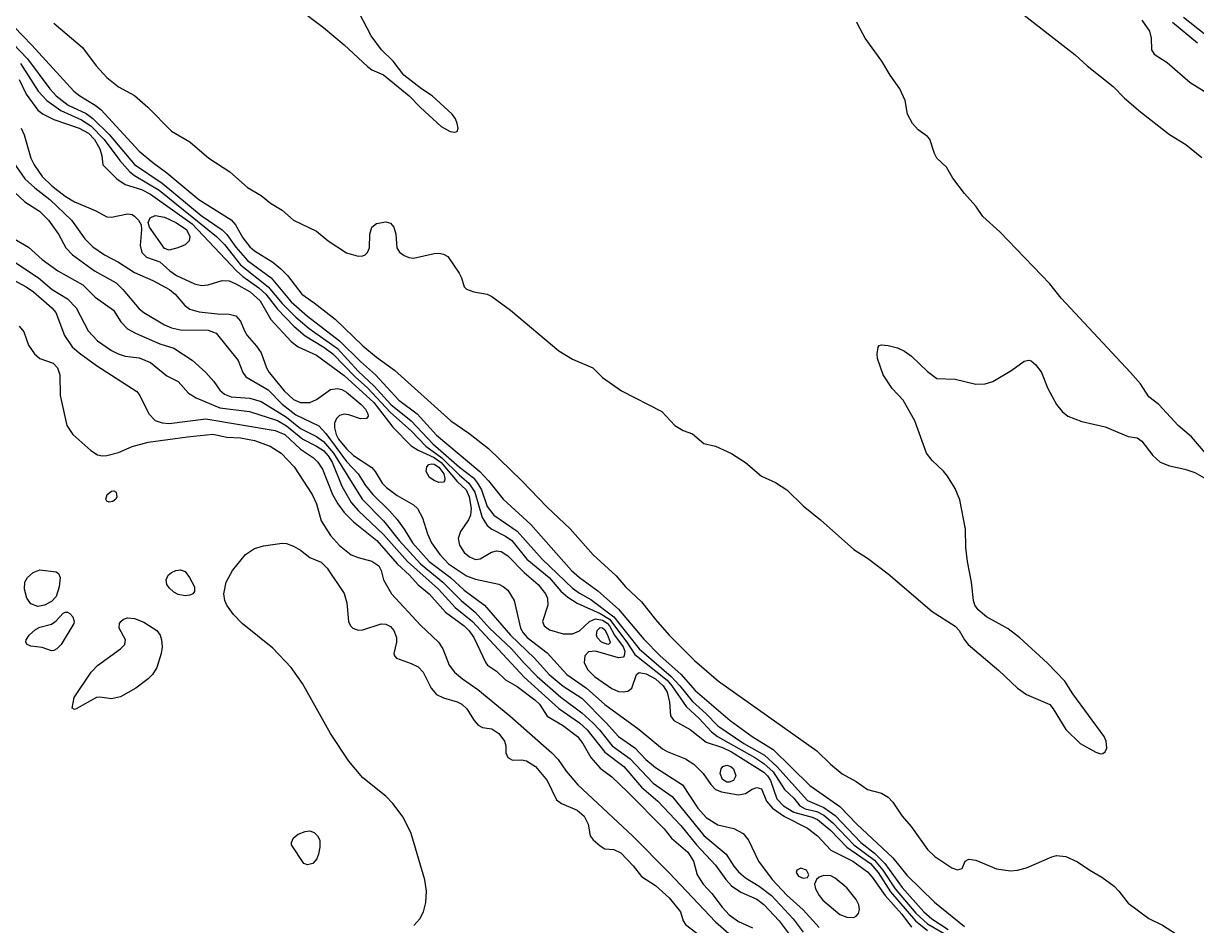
# Model space of a CAD drawing. Extents: x 474277 to 475042, y 254928 to 255625.
# Drawn here: x 474557.56 to 474596.58, y 255136.93 to 255166.93 of the extents above; entities that cross this region are included whole.
import ezdxf

# ---------------------------------------------------------------- set-up
doc = ezdxf.new("R2010")
doc.units = 0
doc.header["$MEASUREMENT"] = 0
doc.layers.add('BaseMapV2_DTM_export_MonNov09090547073261 — entities', color=1, linetype='CONTINUOUS')

msp = doc.modelspace()

# ---------------------------------------------------------------- linework, layer by layer
at = {"layer": 'BaseMapV2_DTM_export_MonNov09090547073261 — entities', "color": 15, "linetype": 'Continuous', "true_color": 0xb7484b}
for points in [[(474566.685, 255167.442, 87.5), (474567.54, 255166.802, 87.5), (474568.23, 255166.221, 87.5), (474568.997, 255165.502, 87.5), (474569.15, 255165.396, 87.5), (474569.533, 255165.226, 87.5), (474570.391, 255164.528, 87.5), (474570.76, 255164.144, 87.5), (474571.45, 255163.512, 87.5), (474571.757, 255163.345, 87.5), (474571.91, 255163.316, 87.5), (474571.987, 255163.343, 87.5), (474572.013, 255163.455, 87.5), (474571.987, 255163.608, 87.5), (474571.927, 255163.761, 87.5), (474571.818, 255163.915, 87.5), (474571.15, 255164.528, 87.5), (474570.803, 255164.758, 87.5), (474570.211, 255165.218, 87.5), (474569.856, 255165.678, 87.5), (474569.47, 255166.062, 87.5), (474569.12, 255166.522, 87.5), (474568.598, 255167.519, 87.5)], [(474590.546, 255167.442, 87.75), (474592.536, 255165.892, 87.75), (474592.945, 255165.525, 87.75), (474593.806, 255164.835, 87.75), (474594.182, 255164.451, 87.75), (474594.716, 255163.991, 87.75), (474595.68, 255163.242, 87.75), (474596.217, 255162.913, 87.75), (474596.753, 255162.472, 87.75)], [(474594.76, 255167.039, 87.5), (474595.014, 255166.675, 87.5), (474595.071, 255166.445, 87.5), (474595.081, 255166.062, 87.5), (474595.164, 255165.908, 87.5), (474595.603, 255165.634, 87.5), (474596.37, 255164.972, 87.5), (474596.83, 255164.677, 87.5)], [(474596.14, 255167.149, 87), (474596.83, 255166.605, 87)], [(474556.731, 255166.752, 88.25), (474557.699, 255165.755, 88.25), (474558.439, 255164.758, 88.25), (474558.645, 255164.53, 88.25), (474559.048, 255164.221, 88.25), (474559.642, 255163.936, 88.25), (474559.872, 255163.776, 88.25), (474560.409, 255163.243, 88.25), (474561.252, 255162.247, 88.25), (474562.172, 255161.624, 88.25), (474563.469, 255160.541, 88.25), (474564.166, 255160.072, 88.25), (474564.319, 255159.916, 88.25), (474564.626, 255159.498, 88.25), (474565.009, 255159.049, 88.25), (474565.799, 255158.471, 88.25), (474566.466, 255157.673, 88.25), (474567.003, 255157.199, 88.25), (474568.076, 255156.379, 88.25), (474568.767, 255155.692, 88.25), (474569.268, 255155.25, 88.25), (474570.04, 255154.407, 88.25), (474570.652, 255153.947, 88.25), (474571.297, 255153.24, 88.25), (474572.743, 255152.03, 88.25), (474573.028, 255151.723, 88.25), (474573.52, 255151.109, 88.25), (474574.433, 255150.266, 88.25), (474575.784, 255148.733, 88.25), (474576.051, 255148.504, 88.25), (474576.664, 255148.059, 88.25), (474577.354, 255147.446, 88.25), (474578.198, 255146.449, 88.25), (474578.734, 255145.895, 88.25), (474579.425, 255145.285, 88.25), (474579.903, 255144.746, 88.25), (474581.06, 255143.749, 88.25), (474581.802, 255143.219, 88.25), (474582.492, 255142.787, 88.25), (474583.718, 255141.587, 88.25), (474584.715, 255140.883, 88.25), (474585.278, 255140.298, 88.25), (474586.479, 255139.179, 88.25), (474586.939, 255138.601, 88.25), (474587.859, 255137.7, 88.25), (474588.856, 255136.893, 88.25)], [(474557.24, 255166.828, 88), (474557.839, 255166.215, 88), (474559.235, 255164.681, 88), (474559.429, 255164.528, 88), (474559.949, 255164.217, 88), (474560.132, 255164.068, 88), (474561.406, 255162.69, 88), (474561.866, 255162.305, 88), (474562.326, 255161.969, 88), (474563.39, 255161.078, 88), (474564.473, 255160.403, 88), (474564.616, 255160.234, 88), (474564.856, 255159.805, 88), (474565.086, 255159.503, 88), (474565.239, 255159.367, 88), (474565.853, 255158.99, 88), (474566.123, 255158.777, 88), (474566.342, 255158.547, 88), (474566.815, 255157.934, 88), (474567.233, 255157.645, 88), (474567.923, 255157.102, 88), (474568.843, 255156.213, 88), (474569.303, 255155.832, 88), (474569.906, 255155.404, 88), (474571.773, 255153.717, 88), (474572.37, 255153.306, 88), (474573.031, 255152.797, 88), (474574.132, 255151.723, 88), (474574.977, 255150.839, 88), (474575.744, 255150.126, 88), (474576.511, 255149.257, 88), (474577.278, 255148.563, 88), (474577.584, 255148.194, 88), (474578.121, 255147.694, 88), (474578.581, 255147.102, 88), (474579.033, 255146.586, 88), (474579.877, 255145.742, 88), (474580.679, 255145.052, 88), (474583.948, 255142.734, 88), (474584.407, 255142.292, 88), (474584.792, 255141.978, 88), (474585.252, 255141.723, 88), (474585.635, 255141.455, 88), (474586.095, 255141.331, 88), (474586.325, 255141.199, 88), (474586.479, 255141.032, 88), (474586.785, 255140.568, 88), (474587.086, 255140.222, 88), (474587.632, 255139.455, 88), (474587.872, 255139.225, 88), (474588.433, 255138.842, 88), (474588.626, 255138.777, 88), (474588.779, 255138.828, 88), (474588.881, 255139.072, 88), (474589.009, 255139.133, 88), (474589.239, 255139.104, 88), (474589.929, 255138.812, 88), (474590.389, 255138.749, 88), (474590.619, 255138.766, 88), (474590.922, 255138.842, 88), (474591.769, 255139.215, 88), (474591.923, 255139.253, 88), (474592.229, 255139.219, 88), (474592.613, 255139.05, 88), (474593.027, 255138.765, 88), (474593.432, 255138.535, 88), (474593.84, 255138.237, 88), (474593.998, 255138.075, 88), (474594.3, 255137.667, 88), (474594.99, 255137.158, 88), (474595.45, 255136.941, 88), (474595.91, 255136.637, 88)], [(474558.569, 255166.947, 87.75), (474559.519, 255166.138, 87.75), (474559.981, 255165.525, 87.75), (474560.337, 255165.142, 87.75), (474560.716, 255164.825, 87.75), (474561.252, 255164.534, 87.75), (474561.693, 255164.145, 87.75), (474562.479, 255163.348, 87.75), (474563.093, 255162.999, 87.75), (474563.727, 255162.458, 87.75), (474564.427, 255161.998, 87.75), (474565.009, 255161.478, 87.75), (474565.469, 255161.21, 87.75), (474565.776, 255160.955, 87.75), (474566.16, 255160.728, 87.75), (474566.543, 255160.394, 87.75), (474567.31, 255160.022, 87.75), (474567.693, 255159.698, 87.75), (474568.307, 255159.301, 87.75), (474568.69, 255159.196, 87.75), (474568.843, 255159.202, 87.75), (474568.927, 255159.237, 87.75), (474569.008, 255159.314, 87.75), (474569.071, 255159.468, 87.75), (474569.08, 255159.928, 87.75), (474569.149, 255160.158, 87.75), (474569.303, 255160.279, 87.75), (474569.61, 255160.34, 87.75), (474569.763, 255160.294, 87.75), (474569.881, 255160.158, 87.75), (474569.949, 255159.928, 87.75), (474569.973, 255159.468, 87.75), (474570.07, 255159.322, 87.75), (474570.223, 255159.214, 87.75), (474570.377, 255159.149, 87.75), (474570.53, 255159.126, 87.75), (474571.22, 255159.285, 87.75), (474571.374, 255159.293, 87.75), (474571.527, 255159.258, 87.75), (474571.68, 255159.177, 87.75), (474572.054, 255158.624, 87.75), (474572.13, 255158.471, 87.75), (474572.217, 255158.168, 87.75), (474572.294, 255158.096, 87.75), (474572.538, 255158.011, 87.75), (474572.984, 255157.925, 87.75), (474573.137, 255157.857, 87.75), (474573.759, 255157.397, 87.75), (474575.361, 255156.046, 87.75), (474575.821, 255155.769, 87.75), (474576.502, 255155.48, 87.75), (474576.818, 255155.158, 87.75), (474577.447, 255154.714, 87.75), (474578.788, 255154.024, 87.75), (474579.223, 255153.563, 87.75), (474579.501, 255153.396, 87.75), (474579.808, 255153.278, 87.75), (474580.191, 255152.961, 87.75), (474580.575, 255152.871, 87.75), (474581.111, 255152.632, 87.75), (474581.571, 255152.335, 87.75), (474582.108, 255151.872, 87.75), (474582.568, 255151.662, 87.75), (474582.952, 255151.42, 87.75), (474583.488, 255150.891, 87.75), (474584.073, 255150.42, 87.75), (474585.175, 255149.433, 87.75), (474585.635, 255149.15, 87.75), (474586.325, 255148.63, 87.75), (474587.782, 255147.378, 87.75), (474588.549, 255146.886, 87.75), (474588.685, 255146.739, 87.75), (474588.86, 255146.433, 87.75), (474588.986, 255146.279, 87.75), (474590.006, 255145.414, 87.75), (474590.619, 255144.825, 87.75), (474590.926, 255144.614, 87.75), (474591.693, 255144.276, 87.75), (474591.813, 255144.132, 87.75), (474592.229, 255143.444, 87.75), (474592.712, 255142.982, 87.75), (474593.226, 255142.692, 87.75), (474593.38, 255142.644, 87.75), (474593.456, 255142.652, 87.75), (474593.533, 255142.702, 87.75), (474593.589, 255142.829, 87.75), (474593.568, 255143.059, 87.75), (474593.51, 255143.212, 87.75), (474592.46, 255144.639, 87.75), (474592.195, 255145.052, 87.75), (474591.616, 255145.649, 87.75), (474590.696, 255146.499, 87.75), (474590.313, 255146.802, 87.75), (474589.594, 255147.199, 87.75), (474589.316, 255147.426, 87.75), (474589.206, 255147.583, 87.75), (474589.154, 255147.736, 87.75), (474589.091, 255148.349, 87.75), (474588.957, 255149.04, 87.75), (474588.906, 255149.5, 87.75), (474588.898, 255150.113, 87.75), (474588.702, 255151.086, 87.75), (474588.549, 255151.464, 87.75), (474588.297, 255151.877, 87.75), (474588.166, 255152.043, 87.75), (474587.782, 255152.392, 87.75), (474587.599, 255152.643, 87.75), (474587.212, 255153.717, 87.75), (474586.825, 255154.407, 87.75), (474586.45, 255154.79, 87.75), (474586.154, 255155.25, 87.75), (474585.967, 255155.787, 87.75), (474585.953, 255155.94, 87.75), (474585.987, 255156.17, 87.75), (474586.019, 255156.225, 87.75), (474586.095, 255156.245, 87.75), (474586.325, 255156.217, 87.75), (474586.632, 255156.143, 87.75), (474586.862, 255156.033, 87.75), (474587.098, 255155.864, 87.75), (474587.629, 255155.361, 87.75), (474587.936, 255155.12, 87.75), (474588.549, 255155.102, 87.75), (474589.239, 255154.94, 87.75), (474589.546, 255154.949, 87.75), (474589.8, 255155.02, 87.75), (474590.43, 255155.404, 87.75), (474590.849, 255155.705, 87.75), (474591.003, 255155.731, 87.75), (474591.079, 255155.711, 87.75), (474591.233, 255155.583, 87.75), (474591.416, 255155.327, 87.75), (474591.635, 255154.79, 87.75), (474591.918, 255154.254, 87.75), (474592.107, 255154.024, 87.75), (474592.298, 255153.87, 87.75), (474592.766, 255153.696, 87.75), (474593.533, 255153.52, 87.75), (474594.3, 255153.199, 87.75), (474594.606, 255153.146, 87.75), (474594.76, 255153.035, 87.75), (474595.121, 255152.567, 87.75), (474595.373, 255152.341, 87.75), (474595.68, 255152.215, 87.75), (474596.183, 255152.107, 87.75), (474596.523, 255152, 87.75), (474597.137, 255151.639, 87.75)], [(474596.874, 255152.643, 87.75), (474596.408, 255153.18, 87.75), (474595.966, 255153.563, 87.75), (474595.318, 255154.254, 87.75), (474594.99, 255154.509, 87.75), (474594.714, 255154.944, 87.75), (474594.386, 255155.327, 87.75), (474592.076, 255157.792, 87.75), (474591.693, 255158.268, 87.75), (474590.032, 255160.004, 87.75), (474589.469, 255160.508, 87.75), (474589.239, 255160.857, 87.75), (474588.856, 255161.274, 87.75), (474588.472, 255161.789, 87.75), (474588.259, 255162.151, 87.75), (474587.943, 255162.458, 87.75), (474587.86, 255162.611, 87.75), (474587.706, 255163.081, 87.75), (474587.629, 255163.169, 87.75), (474587.322, 255163.392, 87.75), (474587.132, 255163.608, 87.75), (474586.967, 255163.915, 87.75), (474586.89, 255164.375, 87.75), (474586.708, 255164.758, 87.75), (474586.386, 255165.218, 87.75), (474586.112, 255165.678, 87.75), (474585.555, 255166.445, 87.75), (474585.311, 255166.905, 87.75), (474585.277, 255166.982, 87.75)], [(474595.782, 255166.982, 87.25), (474596.608, 255166.292, 87.25)], [(474557.456, 255165.602, 88.5), (474558.053, 255164.681, 88.5), (474558.335, 255164.375, 88.5), (474558.799, 255164.042, 88.5), (474559.489, 255163.724, 88.5), (474559.795, 255163.532, 88.5), (474560.248, 255163.071, 88.5), (474560.761, 255162.381, 88.5), (474561.099, 255161.998, 88.5), (474561.252, 255161.877, 88.5), (474562.073, 255161.384, 88.5), (474563.979, 255159.851, 88.5), (474564.243, 255159.579, 88.5), (474564.779, 255158.908, 88.5), (474565.7, 255158.175, 88.5), (474566.16, 255157.621, 88.5), (474566.62, 255157.16, 88.5), (474567.063, 255156.784, 88.5), (474568, 255156.123, 88.5), (474568.69, 255155.369, 88.5), (474569.228, 255154.867, 88.5), (474569.782, 255154.254, 88.5), (474570.453, 255153.712, 88.5), (474571.172, 255152.95, 88.5), (474572.064, 255152.176, 88.5), (474572.524, 255151.817, 88.5), (474572.664, 255151.647, 88.5), (474572.796, 255151.417, 88.5), (474572.984, 255150.871, 88.5), (474573.206, 255150.573, 88.5), (474573.981, 255150.045, 88.5), (474574.811, 255149.116, 88.5), (474575.821, 255148.149, 88.5), (474576.051, 255147.982, 88.5), (474576.434, 255147.767, 88.5), (474577.201, 255147.201, 88.5), (474578.044, 255146.133, 88.5), (474579.106, 255145.206, 88.5), (474579.395, 255144.899, 88.5), (474579.808, 255144.382, 88.5), (474580.257, 255143.979, 88.5), (474580.651, 255143.566, 88.5), (474581.521, 255142.982, 88.5), (474582.206, 255142.599, 88.5), (474582.623, 255142.215, 88.5), (474583.642, 255141.089, 88.5), (474584.178, 255140.856, 88.5), (474584.562, 255140.586, 88.5), (474585.406, 255139.685, 88.5), (474585.865, 255139.332, 88.5), (474586.212, 255138.995, 88.5), (474586.785, 255138.19, 88.5), (474587.509, 255137.385, 88.5), (474587.776, 255137.155, 88.5), (474588.319, 255136.795, 88.5)], [(474557.418, 255165.071, 88.75), (474557.649, 255164.587, 88.75), (474558.032, 255164.047, 88.75), (474558.212, 255163.915, 88.75), (474558.569, 255163.738, 88.75), (474559.412, 255163.449, 88.75), (474559.719, 255163.28, 88.75), (474559.918, 255163.071, 88.75), (474560.096, 255162.765, 88.75), (474560.163, 255162.535, 88.75), (474560.195, 255162.228, 88.75), (474560.661, 255161.768, 88.75), (474560.946, 255161.582, 88.75), (474561.482, 255161.407, 88.75), (474561.789, 255161.259, 88.75), (474563.169, 255160.272, 88.75), (474564.646, 255158.701, 88.75), (474564.856, 255158.518, 88.75), (474565.393, 255158.136, 88.75), (474565.616, 255157.934, 88.75), (474566.006, 255157.43, 88.75), (474566.548, 255156.861, 88.75), (474566.926, 255156.545, 88.75), (474567.548, 255156.17, 88.75), (474567.847, 255155.94, 88.75), (474568.595, 255155.174, 88.75), (474568.997, 255154.813, 88.75), (474569.763, 255153.991, 88.75), (474570.453, 255153.38, 88.75), (474570.948, 255152.873, 88.75), (474571.478, 255152.49, 88.75), (474572.064, 255151.907, 88.75), (474572.374, 255151.647, 88.75), (474572.576, 255151.34, 88.75), (474572.811, 255150.496, 88.75), (474572.984, 255150.235, 88.75), (474573.137, 255150.111, 88.75), (474573.597, 255149.879, 88.75), (474573.802, 255149.73, 88.75), (474574.306, 255149.116, 88.75), (474575.044, 255148.503, 88.75), (474575.437, 255148.045, 88.75), (474575.667, 255147.845, 88.75), (474575.974, 255147.646, 88.75), (474576.741, 255147.306, 88.75), (474577.048, 255147.114, 88.75), (474577.628, 255146.356, 88.75), (474577.891, 255145.948, 88.75), (474578.965, 255145.084, 88.75), (474579.126, 255144.899, 88.75), (474579.597, 255144.209, 88.75), (474580.038, 255143.813, 88.75), (474580.439, 255143.366, 88.75), (474580.645, 255143.212, 88.75), (474581.889, 255142.522, 88.75), (474582.185, 255142.317, 88.75), (474582.492, 255142.044, 88.75), (474582.875, 255141.455, 88.75), (474583.182, 255141.16, 88.75), (474583.381, 255140.912, 88.75), (474583.565, 255140.808, 88.75), (474583.948, 255140.715, 88.75), (474584.178, 255140.596, 88.75), (474584.485, 255140.341, 88.75), (474585.18, 255139.608, 88.75), (474585.865, 255139.099, 88.75), (474586.148, 255138.765, 88.75), (474586.553, 255138.152, 88.75), (474587.246, 255137.337, 88.75), (474587.629, 255136.984, 88.75), (474588.396, 255136.536, 88.75)], [(474557.484, 255163.455, 89), (474557.58, 255163.225, 89), (474557.807, 255162.458, 89), (474557.914, 255162.228, 89), (474558.176, 255161.844, 89), (474558.501, 255161.538, 89), (474558.952, 255161.193, 89), (474559.259, 255161.001, 89), (474559.949, 255160.709, 89), (474560.332, 255160.498, 89), (474560.486, 255160.494, 89), (474561.022, 255160.601, 89), (474561.176, 255160.575, 89), (474561.252, 255160.525, 89), (474561.385, 255160.388, 89), (474561.477, 255160.234, 89), (474561.489, 255160.081, 89), (474561.436, 255159.544, 89), (474561.492, 255159.314, 89), (474561.653, 255159.161, 89), (474562.096, 255159.007, 89), (474562.425, 255158.701, 89), (474562.648, 255158.547, 89), (474563.246, 255158.269, 89), (474563.476, 255158.219, 89), (474563.706, 255158.24, 89), (474564.166, 255158.388, 89), (474564.396, 255158.368, 89), (474564.626, 255158.272, 89), (474565.095, 255158.011, 89), (474565.437, 255157.704, 89), (474565.79, 255157.091, 89), (474566.466, 255156.351, 89), (474566.696, 255156.182, 89), (474567.31, 255155.902, 89), (474568.23, 255155.224, 89), (474569.211, 255154.33, 89), (474569.84, 255153.504, 89), (474570.453, 255152.881, 89), (474570.683, 255152.739, 89), (474571.22, 255152.498, 89), (474571.45, 255152.332, 89), (474571.987, 255151.701, 89), (474572.286, 255151.417, 89), (474572.389, 255151.186, 89), (474572.451, 255150.803, 89), (474572.425, 255150.573, 89), (474572.361, 255150.42, 89), (474572.099, 255150.036, 89), (474572.022, 255149.806, 89), (474572.058, 255149.576, 89), (474572.217, 255149.334, 89), (474572.393, 255149.193, 89), (474572.6, 255149.107, 89), (474572.754, 255149.122, 89), (474573.124, 255149.346, 89), (474573.29, 255149.391, 89), (474573.444, 255149.369, 89), (474573.674, 255149.228, 89), (474574.211, 255148.67, 89), (474574.684, 255148.273, 89), (474574.918, 255147.966, 89), (474574.986, 255147.813, 89), (474575, 255147.583, 89), (474574.824, 255147.046, 89), (474574.878, 255146.893, 89), (474575.054, 255146.758, 89), (474575.514, 255146.629, 89), (474575.821, 255146.625, 89), (474576.051, 255146.735, 89), (474576.39, 255147.046, 89), (474576.588, 255147.126, 89), (474576.818, 255147.088, 89), (474576.971, 255146.984, 89), (474577.048, 255146.893, 89), (474577.215, 255146.586, 89), (474577.502, 255146.203, 89), (474577.557, 255146.049, 89), (474577.542, 255145.896, 89), (474577.508, 255145.854, 89), (474577.354, 255145.835, 89), (474576.588, 255146.052, 89), (474576.358, 255146.028, 89), (474576.227, 255145.896, 89), (474576.21, 255145.666, 89), (474576.331, 255145.436, 89), (474576.551, 255145.206, 89), (474577.124, 255144.807, 89), (474577.354, 255144.713, 89), (474577.508, 255144.696, 89), (474577.661, 255144.718, 89), (474577.8, 255144.822, 89), (474577.948, 255145.282, 89), (474578.044, 255145.346, 89), (474578.274, 255145.296, 89), (474578.581, 255145.133, 89), (474578.838, 255144.899, 89), (474578.965, 255144.694, 89), (474579.048, 255144.362, 89), (474579.077, 255143.902, 89), (474579.194, 255143.749, 89), (474579.731, 255143.452, 89), (474580.268, 255143.027, 89), (474580.805, 255142.845, 89), (474581.111, 255142.702, 89), (474582.185, 255142.025, 89), (474582.309, 255141.909, 89), (474582.408, 255141.755, 89), (474582.622, 255141.142, 89), (474582.834, 255140.912, 89), (474583.182, 255140.701, 89), (474583.795, 255140.533, 89), (474583.965, 255140.452, 89), (474584.409, 255140.084, 89), (474584.951, 255139.532, 89), (474585.734, 255138.995, 89), (474585.989, 255138.688, 89), (474586.402, 255138.044, 89), (474587.234, 255137.078, 89), (474587.629, 255136.764, 89)], [(474557.228, 255162.305, 89.25), (474557.609, 255161.768, 89.25), (474557.933, 255161.461, 89.25), (474558.436, 255161.078, 89.25), (474559.153, 255160.388, 89.25), (474559.605, 255159.774, 89.25), (474559.872, 255159.5, 89.25), (474560.256, 255159.236, 89.25), (474560.716, 255158.99, 89.25), (474561.252, 255158.646, 89.25), (474561.866, 255158.389, 89.25), (474562.42, 255158.087, 89.25), (474562.606, 255157.934, 89.25), (474562.932, 255157.551, 89.25), (474563.093, 255157.433, 89.25), (474563.399, 255157.339, 89.25), (474564.013, 255157.276, 89.25), (474564.396, 255157.268, 89.25), (474564.626, 255157.209, 89.25), (474564.779, 255157.035, 89.25), (474564.908, 255156.707, 89.25), (474564.999, 255156.554, 89.25), (474565.316, 255156.197, 89.25), (474565.469, 255155.98, 89.25), (474565.638, 255155.48, 89.25), (474565.728, 255155.327, 89.25), (474566.236, 255154.713, 89.25), (474566.543, 255154.422, 89.25), (474566.773, 255154.33, 89.25), (474567.08, 255154.324, 89.25), (474567.31, 255154.425, 89.25), (474567.77, 255154.762, 89.25), (474568, 255154.796, 89.25), (474568.153, 255154.753, 89.25), (474568.307, 255154.665, 89.25), (474568.796, 255154.254, 89.25), (474568.935, 255154.1, 89.25), (474569.016, 255153.947, 89.25), (474569.025, 255153.87, 89.25), (474568.968, 255153.793, 89.25), (474568.767, 255153.783, 89.25), (474568.383, 255153.916, 89.25), (474568.23, 255153.936, 89.25), (474568.076, 255153.894, 89.25), (474567.969, 255153.793, 89.25), (474567.91, 255153.64, 89.25), (474567.907, 255153.487, 89.25), (474567.957, 255153.257, 89.25), (474568.037, 255153.103, 89.25), (474568.307, 255152.783, 89.25), (474568.537, 255152.562, 89.25), (474569.15, 255152.163, 89.25), (474569.26, 255152.03, 89.25), (474569.488, 255151.647, 89.25), (474569.632, 255151.493, 89.25), (474569.993, 255151.233, 89.25), (474570.53, 255150.919, 89.25), (474570.663, 255150.803, 89.25), (474570.837, 255150.485, 89.25), (474570.993, 255149.96, 89.25), (474571.127, 255149.653, 89.25), (474571.404, 255149.27, 89.25), (474571.701, 255148.963, 89.25), (474572.294, 255148.559, 89.25), (474572.6, 255148.445, 89.25), (474573.367, 255148.278, 89.25), (474573.52, 255148.208, 89.25), (474573.674, 255148.079, 89.25), (474573.884, 255147.736, 89.25), (474574.094, 255146.816, 89.25), (474574.178, 255146.663, 89.25), (474574.309, 255146.509, 89.25), (474574.977, 255145.994, 89.25), (474575.634, 255145.282, 89.25), (474576.282, 255144.822, 89.25), (474576.894, 255144.277, 89.25), (474578.044, 255143.452, 89.25), (474578.811, 255142.802, 89.25), (474578.965, 255142.713, 89.25), (474579.578, 255142.474, 89.25), (474579.859, 255142.292, 89.25), (474580.172, 255141.985, 89.25), (474580.421, 255141.616, 89.25), (474580.582, 255141.449, 89.25), (474580.774, 255141.372, 89.25), (474581.341, 255141.273, 89.25), (474581.571, 255141.324, 89.25), (474581.802, 255141.467, 89.25), (474581.955, 255141.523, 89.25), (474582.108, 255141.474, 89.25), (474582.271, 255141.065, 89.25), (474582.474, 255140.835, 89.25), (474582.875, 255140.549, 89.25), (474583.642, 255140.162, 89.25), (474583.967, 255139.915, 89.25), (474584.409, 255139.437, 89.25), (474585.148, 255139.072, 89.25), (474585.635, 255138.71, 89.25), (474585.789, 255138.541, 89.25), (474586.219, 255137.922, 89.25), (474586.779, 255137.308, 89.25), (474587.092, 255136.868, 89.25)], [(474557.265, 255161.321, 89.5), (474557.604, 255161.001, 89.5), (474558.098, 255160.694, 89.5), (474558.387, 255160.388, 89.5), (474558.725, 255159.928, 89.5), (474558.97, 255159.468, 89.5), (474559.186, 255159.237, 89.5), (474559.927, 255158.701, 89.5), (474560.639, 255158.305, 89.5), (474560.87, 255158.087, 89.5), (474561.406, 255157.437, 89.5), (474561.559, 255157.318, 89.5), (474562.249, 255156.911, 89.5), (474562.479, 255156.813, 89.5), (474562.786, 255156.746, 89.5), (474563.706, 255156.731, 89.5), (474563.967, 255156.63, 89.5), (474564.703, 255155.719, 89.5), (474564.851, 255155.327, 89.5), (474564.96, 255155.174, 89.5), (474565.7, 255154.743, 89.5), (474566.16, 255154.274, 89.5), (474566.62, 255153.91, 89.5), (474567.386, 255153.545, 89.5), (474567.616, 255153.292, 89.5), (474568.307, 255152.366, 89.5), (474568.695, 255151.953, 89.5), (474568.94, 255151.57, 89.5), (474569.178, 255151.263, 89.5), (474569.73, 255150.726, 89.5), (474569.993, 255150.43, 89.5), (474570.223, 255150.114, 89.5), (474570.498, 255149.653, 89.5), (474571.052, 255149.04, 89.5), (474571.76, 255148.503, 89.5), (474572.217, 255148.081, 89.5), (474572.894, 255147.583, 89.5), (474573.764, 255146.586, 89.5), (474574.558, 255145.819, 89.5), (474575.044, 255145.282, 89.5), (474575.514, 255144.892, 89.5), (474576.127, 255144.487, 89.5), (474576.945, 255143.672, 89.5), (474577.354, 255143.213, 89.5), (474577.891, 255142.838, 89.5), (474578.261, 255142.445, 89.5), (474578.581, 255142.179, 89.5), (474579.485, 255141.602, 89.5), (474579.995, 255140.835, 89.5), (474580.268, 255140.523, 89.5), (474580.651, 255140.277, 89.5), (474581.188, 255140.157, 89.5), (474581.5, 255139.992, 89.5), (474581.677, 255139.762, 89.5), (474582.011, 255139.072, 89.5), (474582.461, 255138.458, 89.5), (474582.952, 255137.94, 89.5), (474583.488, 255137.449, 89.5), (474584.025, 255136.858, 89.5)], [(474562.692, 255159.468, 89), (474562.402, 255159.395, 89), (474562.249, 255159.448, 89), (474561.746, 255160.158, 89), (474561.711, 255160.311, 89), (474561.779, 255160.464, 89), (474561.942, 255160.546, 89), (474562.249, 255160.494, 89), (474562.632, 255160.313, 89), (474562.977, 255160.081, 89), (474563.096, 255159.851, 89), (474563.072, 255159.698, 89), (474562.939, 255159.569, 89), (474562.692, 255159.468, 89)], [(474557.112, 255159.851, 89.75), (474557.725, 255159.498, 89.75), (474558.176, 255159.084, 89.75), (474558.7, 255158.701, 89.75), (474559.533, 255158.241, 89.75), (474559.949, 255157.827, 89.75), (474560.552, 255157.397, 89.75), (474560.796, 255157.014, 89.75), (474561.022, 255156.779, 89.75), (474561.288, 255156.63, 89.75), (474562.096, 255156.281, 89.75), (474562.556, 255156.129, 89.75), (474563.169, 255155.731, 89.75), (474563.629, 255155.319, 89.75), (474563.891, 255155.02, 89.75), (474564.089, 255154.733, 89.75), (474564.243, 255154.601, 89.75), (474564.473, 255154.517, 89.75), (474565.086, 255154.468, 89.75), (474565.469, 255154.364, 89.75), (474566.313, 255153.837, 89.75), (474566.773, 255153.462, 89.75), (474567.31, 255153.195, 89.75), (474567.54, 255153.03, 89.75), (474567.871, 255152.643, 89.75), (474568.829, 255151.11, 89.75), (474569.533, 255150.387, 89.75), (474570.056, 255149.73, 89.75), (474570.766, 255148.963, 89.75), (474571.506, 255148.349, 89.75), (474572.116, 255147.736, 89.75), (474572.581, 255147.353, 89.75), (474573.06, 255146.819, 89.75), (474573.796, 255146.126, 89.75), (474574.211, 255145.651, 89.75), (474574.651, 255145.206, 89.75), (474575.437, 255144.521, 89.75), (474576.127, 255144.003, 89.75), (474576.498, 255143.672, 89.75), (474576.719, 255143.442, 89.75), (474577.135, 255142.905, 89.75), (474577.738, 255142.47, 89.75), (474578.504, 255141.663, 89.75), (474579.131, 255141.219, 89.75), (474580.191, 255139.923, 89.75), (474580.931, 255139.302, 89.75), (474581.188, 255138.897, 89.75), (474581.341, 255138.711, 89.75), (474581.571, 255138.511, 89.75), (474582.032, 255138.235, 89.75), (474582.444, 255137.922, 89.75), (474583.164, 255137.155, 89.75), (474583.488, 255136.706, 89.75)], [(474556.805, 255159.305, 90), (474558.057, 255158.471, 90), (474558.511, 255158.087, 90), (474559.029, 255157.777, 90), (474559.312, 255157.474, 90), (474559.714, 255156.707, 90), (474560.025, 255156.375, 90), (474560.486, 255156.052, 90), (474560.708, 255155.94, 90), (474560.946, 255155.871, 90), (474561.406, 255155.809, 90), (474561.789, 255155.66, 90), (474562.326, 255155.214, 90), (474562.7, 255155.02, 90), (474563.045, 255154.637, 90), (474563.304, 255154.484, 90), (474564.089, 255154.152, 90), (474565.075, 255154.024, 90), (474566.006, 255153.724, 90), (474566.313, 255153.551, 90), (474566.85, 255153.106, 90), (474567.31, 255152.875, 90), (474567.54, 255152.726, 90), (474567.693, 255152.555, 90), (474567.823, 255152.337, 90), (474568.153, 255151.546, 90), (474568.46, 255150.999, 90), (474568.699, 255150.726, 90), (474569.533, 255149.93, 90), (474570.332, 255149.04, 90), (474571.361, 255148.119, 90), (474571.917, 255147.506, 90), (474572.495, 255147.046, 90), (474574.211, 255145.194, 90), (474575.361, 255144.145, 90), (474576.049, 255143.672, 90), (474576.31, 255143.442, 90), (474576.894, 255142.693, 90), (474577.524, 255142.215, 90), (474578.121, 255141.528, 90), (474578.661, 255141.065, 90), (474579.425, 255140.25, 90), (474579.942, 255139.608, 90), (474580.575, 255138.934, 90), (474580.922, 255138.458, 90), (474581.111, 255138.248, 90), (474581.418, 255138.038, 90), (474581.955, 255137.801, 90), (474582.185, 255137.629, 90), (474582.692, 255137.078, 90), (474583.156, 255136.465, 90)], [(474557.098, 255158.471, 90.25), (474557.649, 255158.175, 90.25), (474557.888, 255158.011, 90.25), (474558.498, 255157.474, 90.25), (474558.635, 255157.321, 90.25), (474558.923, 255156.554, 90.25), (474559.182, 255156.178, 90.25), (474559.412, 255155.977, 90.25), (474559.993, 255155.557, 90.25), (474561.329, 255154.691, 90.25), (474561.432, 255154.56, 90.25), (474561.726, 255153.947, 90.25), (474561.942, 255153.729, 90.25), (474562.172, 255153.646, 90.25), (474562.402, 255153.629, 90.25), (474563.629, 255153.786, 90.25), (474565.93, 255153.397, 90.25), (474566.253, 255153.257, 90.25), (474566.773, 255152.778, 90.25), (474567.202, 255152.49, 90.25), (474567.352, 255152.337, 90.25), (474567.507, 255152.107, 90.25), (474567.835, 255151.263, 90.25), (474568.013, 255150.956, 90.25), (474568.23, 255150.662, 90.25), (474568.537, 255150.354, 90.25), (474569.315, 255149.73, 90.25), (474569.988, 255148.963, 90.25), (474570.4, 255148.579, 90.25), (474570.683, 255148.255, 90.25), (474571.056, 255147.966, 90.25), (474571.595, 255147.353, 90.25), (474572.216, 255146.893, 90.25), (474572.37, 255146.746, 90.25), (474572.539, 255146.509, 90.25), (474572.935, 255145.666, 90.25), (474572.997, 255145.589, 90.25), (474573.29, 255145.388, 90.25), (474573.597, 255145.104, 90.25), (474573.981, 255144.876, 90.25), (474574.573, 255144.439, 90.25), (474574.719, 255144.286, 90.25), (474574.977, 255143.888, 90.25), (474575.489, 255143.596, 90.25), (474575.987, 255143.212, 90.25), (474576.169, 255142.982, 90.25), (474576.434, 255142.522, 90.25), (474576.741, 255142.164, 90.25), (474577.124, 255141.87, 90.25), (474577.661, 255141.365, 90.25), (474578.872, 255140.145, 90.25), (474579.118, 255139.836, 90.25), (474579.655, 255139.368, 90.25), (474579.849, 255139.072, 90.25), (474579.966, 255138.612, 90.25), (474580.168, 255138.305, 90.25), (474580.458, 255137.998, 90.25), (474580.803, 255137.538, 90.25), (474581.035, 255137.282, 90.25), (474581.341, 255137.066, 90.25), (474581.811, 255136.848, 90.25)], [(474557.418, 255156.868, 90.5), (474557.572, 255156.678, 90.5), (474557.725, 255156.228, 90.5), (474557.924, 255155.94, 90.5), (474558.109, 255155.785, 90.5), (474558.546, 255155.634, 90.5), (474558.696, 255155.48, 90.5), (474558.764, 255155.25, 90.5), (474558.778, 255154.56, 90.5), (474559, 255153.563, 90.5), (474559.204, 255153.257, 90.5), (474559.795, 255152.726, 90.5), (474560.025, 255152.587, 90.5), (474560.179, 255152.555, 90.5), (474560.332, 255152.565, 90.5), (474560.716, 255152.664, 90.5), (474561.176, 255152.86, 90.5), (474561.712, 255153.005, 90.5), (474563.016, 255153.187, 90.5), (474563.859, 255153.268, 90.5), (474564.319, 255153.172, 90.5), (474564.779, 255153.153, 90.5), (474565.239, 255153.067, 90.5), (474565.77, 255152.873, 90.5), (474566.131, 255152.643, 90.5), (474566.566, 255152.183, 90.5), (474567.165, 255151.263, 90.5), (474567.31, 255150.956, 90.5), (474567.463, 255150.39, 90.5), (474567.77, 255149.898, 90.5), (474568.076, 255149.573, 90.5), (474568.46, 255149.259, 90.5), (474568.69, 255149.164, 90.5), (474569.15, 255149.048, 90.5), (474569.38, 255148.887, 90.5), (474569.457, 255148.733, 90.5), (474569.53, 255148.426, 90.5), (474569.797, 255147.966, 90.5), (474570.76, 255146.916, 90.5), (474571.368, 255146.356, 90.5), (474571.504, 255146.126, 90.5), (474571.72, 255145.589, 90.5), (474571.893, 255145.359, 90.5), (474572.161, 255145.129, 90.5), (474572.677, 255144.776, 90.5), (474573.738, 255143.902, 90.5), (474575.133, 255142.675, 90.5), (474575.345, 255142.445, 90.5), (474575.606, 255142.062, 90.5), (474576, 255141.602, 90.5), (474577.814, 255139.906, 90.5), (474579.041, 255138.679, 90.5), (474580.575, 255137.055, 90.5), (474581.111, 255136.579, 90.5)], [(474571.562, 255151.723, 89.25), (474571.527, 255151.672, 89.25), (474571.374, 255151.664, 89.25), (474571.22, 255151.726, 89.25), (474571.067, 255151.832, 89.25), (474570.956, 255152.03, 89.25), (474570.976, 255152.183, 89.25), (474571.038, 255152.26, 89.25), (474571.144, 255152.288, 89.25), (474571.22, 255152.273, 89.25), (474571.374, 255152.176, 89.25), (474571.537, 255151.953, 89.25), (474571.574, 255151.8, 89.25), (474571.562, 255151.723, 89.25)], [(474560.53, 255151.033, 90.75), (474560.409, 255151.009, 90.75), (474560.332, 255151.041, 90.75), (474560.296, 255151.11, 90.75), (474560.346, 255151.263, 90.75), (474560.486, 255151.375, 90.75), (474560.562, 255151.391, 90.75), (474560.643, 255151.34, 90.75), (474560.662, 255151.186, 90.75), (474560.628, 255151.11, 90.75), (474560.53, 255151.033, 90.75)], [(474570.54, 255136.925, 90.75), (474570.746, 255137.155, 90.75), (474570.868, 255137.385, 90.75), (474570.946, 255137.691, 90.75), (474570.965, 255138.075, 90.75), (474570.914, 255138.449, 90.75), (474570.453, 255139.991, 90.75), (474570.185, 255140.528, 90.75), (474569.847, 255140.989, 90.75), (474569.61, 255141.228, 90.75), (474568.843, 255141.843, 90.75), (474568.383, 255142.398, 90.75), (474567.77, 255143.318, 90.75), (474566.835, 255144.976, 90.75), (474566.466, 255145.512, 90.75), (474565.853, 255146.154, 90.75), (474564.834, 255146.969, 90.75), (474564.55, 255147.276, 90.75), (474564.328, 255147.583, 90.75), (474564.258, 255147.736, 90.75), (474564.219, 255147.966, 90.75), (474564.302, 255148.349, 90.75), (474564.516, 255148.733, 90.75), (474564.946, 255149.27, 90.75), (474565.239, 255149.47, 90.75), (474565.546, 255149.563, 90.75), (474566.16, 255149.647, 90.75), (474566.313, 255149.633, 90.75), (474566.543, 255149.546, 90.75), (474566.773, 255149.413, 90.75), (474567.08, 255149.173, 90.75), (474567.463, 255149.015, 90.75), (474567.664, 255148.81, 90.75), (474568.23, 255147.974, 90.75), (474568.313, 255147.659, 90.75), (474568.371, 255147.046, 90.75), (474568.44, 255146.893, 90.75), (474568.518, 255146.816, 90.75), (474568.69, 255146.754, 90.75), (474568.843, 255146.761, 90.75), (474569.457, 255146.967, 90.75), (474569.61, 255146.957, 90.75), (474569.763, 255146.877, 90.75), (474569.88, 255146.739, 90.75), (474569.971, 255146.509, 90.75), (474569.968, 255146.356, 90.75), (474569.88, 255145.973, 90.75), (474569.902, 255145.896, 90.75), (474569.972, 255145.819, 90.75), (474570.453, 255145.647, 90.75), (474570.683, 255145.534, 90.75), (474570.856, 255145.359, 90.75), (474571.117, 255144.822, 90.75), (474571.297, 255144.615, 90.75), (474571.527, 255144.499, 90.75), (474571.987, 255144.37, 90.75), (474572.14, 255144.296, 90.75), (474572.31, 255144.132, 90.75), (474572.552, 255143.749, 90.75), (474572.682, 255143.596, 90.75), (474572.83, 255143.514, 90.75), (474573.137, 255143.467, 90.75), (474573.367, 255143.319, 90.75), (474573.562, 255143.059, 90.75), (474573.602, 255142.905, 90.75), (474573.607, 255142.675, 90.75), (474573.674, 255142.514, 90.75), (474573.827, 255142.431, 90.75), (474574.134, 255142.443, 90.75), (474574.287, 255142.407, 90.75), (474574.594, 255142.216, 90.75), (474574.979, 255141.755, 90.75), (474575.284, 255141.108, 90.75), (474575.45, 255140.989, 90.75), (474575.974, 255140.766, 90.75), (474576.204, 255140.568, 90.75), (474576.341, 255140.298, 90.75), (474576.407, 255139.915, 90.75), (474576.511, 255139.779, 90.75), (474576.741, 255139.573, 90.75), (474576.894, 255139.478, 90.75), (474577.201, 255139.459, 90.75), (474577.431, 255139.345, 90.75), (474577.837, 255138.918, 90.75), (474578.121, 255138.555, 90.75), (474578.581, 255138.257, 90.75), (474579.041, 255137.847, 90.75), (474579.409, 255137.385, 90.75), (474579.505, 255137.078, 90.75), (474579.578, 255136.963, 90.75), (474579.961, 255136.677, 90.75)], [(474558.258, 255147.583, 90.75), (474558.032, 255147.541, 90.75), (474557.802, 255147.626, 90.75), (474557.666, 255147.813, 90.75), (474557.595, 255148.119, 90.75), (474557.608, 255148.349, 90.75), (474557.689, 255148.503, 90.75), (474557.879, 255148.67, 90.75), (474558.109, 255148.757, 90.75), (474558.645, 255148.691, 90.75), (474558.722, 255148.636, 90.75), (474558.779, 255148.503, 90.75), (474558.75, 255148.196, 90.75), (474558.645, 255147.871, 90.75), (474558.492, 255147.707, 90.75), (474558.258, 255147.583, 90.75)], [(474563.19, 255147.966, 90.75), (474563.093, 255147.912, 90.75), (474562.939, 255147.892, 90.75), (474562.709, 255147.939, 90.75), (474562.556, 255148.019, 90.75), (474562.402, 255148.156, 90.75), (474562.325, 255148.273, 90.75), (474562.306, 255148.426, 90.75), (474562.376, 255148.579, 90.75), (474562.479, 255148.674, 90.75), (474562.632, 255148.74, 90.75), (474562.786, 255148.759, 90.75), (474562.939, 255148.701, 90.75), (474563.087, 255148.503, 90.75), (474563.244, 255148.196, 90.75), (474563.245, 255148.043, 90.75), (474563.19, 255147.966, 90.75)], [(474558.672, 255146.126, 90.75), (474558.569, 255146.073, 90.75), (474558.492, 255146.07, 90.75), (474558.185, 255146.174, 90.75), (474557.802, 255146.222, 90.75), (474557.687, 255146.279, 90.75), (474557.643, 255146.356, 90.75), (474557.649, 255146.433, 90.75), (474557.749, 255146.586, 90.75), (474557.955, 255146.772, 90.75), (474558.109, 255146.854, 90.75), (474558.492, 255146.948, 90.75), (474558.645, 255147.064, 90.75), (474558.875, 255147.315, 90.75), (474558.952, 255147.353, 90.75), (474559.029, 255147.351, 90.75), (474559.105, 255147.309, 90.75), (474559.197, 255147.199, 90.75), (474559.241, 255147.046, 90.75), (474559.232, 255146.969, 90.75), (474558.809, 255146.279, 90.75), (474558.672, 255146.126, 90.75)], [(474559.316, 255144.132, 90.75), (474559.259, 255144.114, 90.75), (474559.182, 255144.154, 90.75), (474559.246, 255144.516, 90.75), (474559.807, 255145.359, 90.75), (474560.025, 255145.575, 90.75), (474560.787, 255146.126, 90.75), (474560.934, 255146.279, 90.75), (474560.953, 255146.433, 90.75), (474560.742, 255146.816, 90.75), (474560.755, 255146.969, 90.75), (474560.798, 255147.046, 90.75), (474560.892, 255147.123, 90.75), (474561.022, 255147.164, 90.75), (474561.252, 255147.14, 90.75), (474561.559, 255147.02, 90.75), (474561.992, 255146.739, 90.75), (474562.104, 255146.586, 90.75), (474562.155, 255146.433, 90.75), (474562.17, 255146.203, 90.75), (474562.143, 255145.973, 90.75), (474561.997, 255145.512, 90.75), (474561.852, 255145.282, 90.75), (474561.71, 255145.129, 90.75), (474561.302, 255144.822, 90.75), (474560.792, 255144.534, 90.75), (474560.486, 255144.47, 90.75), (474560.102, 255144.525, 90.75), (474559.985, 255144.516, 90.75), (474559.316, 255144.132, 90.75)], [(474576.991, 255146.279, 89.25), (474576.789, 255146.356, 89.25), (474576.644, 255146.509, 89.25), (474576.623, 255146.586, 89.25), (474576.641, 255146.739, 89.25), (474576.741, 255146.845, 89.25), (474576.818, 255146.835, 89.25), (474576.894, 255146.766, 89.25), (474576.971, 255146.621, 89.25), (474577.069, 255146.356, 89.25), (474577.048, 255146.294, 89.25), (474576.991, 255146.279, 89.25)], [(474581.175, 255141.755, 89.25), (474581.035, 255141.697, 89.25), (474580.958, 255141.697, 89.25), (474580.805, 255141.787, 89.25), (474580.732, 255141.985, 89.25), (474580.768, 255142.139, 89.25), (474580.825, 255142.215, 89.25), (474580.958, 255142.258, 89.25), (474581.089, 255142.215, 89.25), (474581.174, 255142.139, 89.25), (474581.249, 255141.909, 89.25), (474581.175, 255141.755, 89.25)], [(474567.181, 255138.995, 90.75), (474567.003, 255138.95, 90.75), (474566.889, 255138.995, 90.75), (474566.475, 255139.608, 90.75), (474566.471, 255139.685, 90.75), (474566.543, 255139.84, 90.75), (474566.696, 255139.962, 90.75), (474566.926, 255140.058, 90.75), (474567.08, 255140.076, 90.75), (474567.233, 255140.025, 90.75), (474567.343, 255139.915, 90.75), (474567.413, 255139.762, 90.75), (474567.422, 255139.532, 90.75), (474567.378, 255139.302, 90.75), (474567.32, 255139.148, 90.75), (474567.181, 255138.995, 90.75)], [(474583.642, 255138.523, 89.25), (474583.687, 255138.612, 89.25), (474583.603, 255138.765, 89.25), (474583.412, 255138.834, 89.25), (474583.285, 255138.765, 89.25), (474583.263, 255138.688, 89.25), (474583.335, 255138.569, 89.25), (474583.488, 255138.501, 89.25), (474583.642, 255138.523, 89.25)], [(474585.175, 255137.199, 89.25), (474585.252, 255137.234, 89.25), (474585.329, 255137.324, 89.25), (474585.362, 255137.461, 89.25), (474585.343, 255137.615, 89.25), (474585.252, 255137.796, 89.25), (474584.945, 255138.182, 89.25), (474584.562, 255138.503, 89.25), (474584.409, 255138.581, 89.25), (474584.178, 255138.59, 89.25), (474584.031, 255138.535, 89.25), (474583.932, 255138.458, 89.25), (474583.874, 255138.305, 89.25), (474583.9, 255138.152, 89.25), (474584.022, 255137.922, 89.25), (474584.153, 255137.768, 89.25), (474584.715, 255137.296, 89.25), (474584.945, 255137.201, 89.25), (474585.175, 255137.199, 89.25)]]:
    msp.add_polyline3d(points, dxfattribs=at)

doc.saveas('drawing.dxf')
